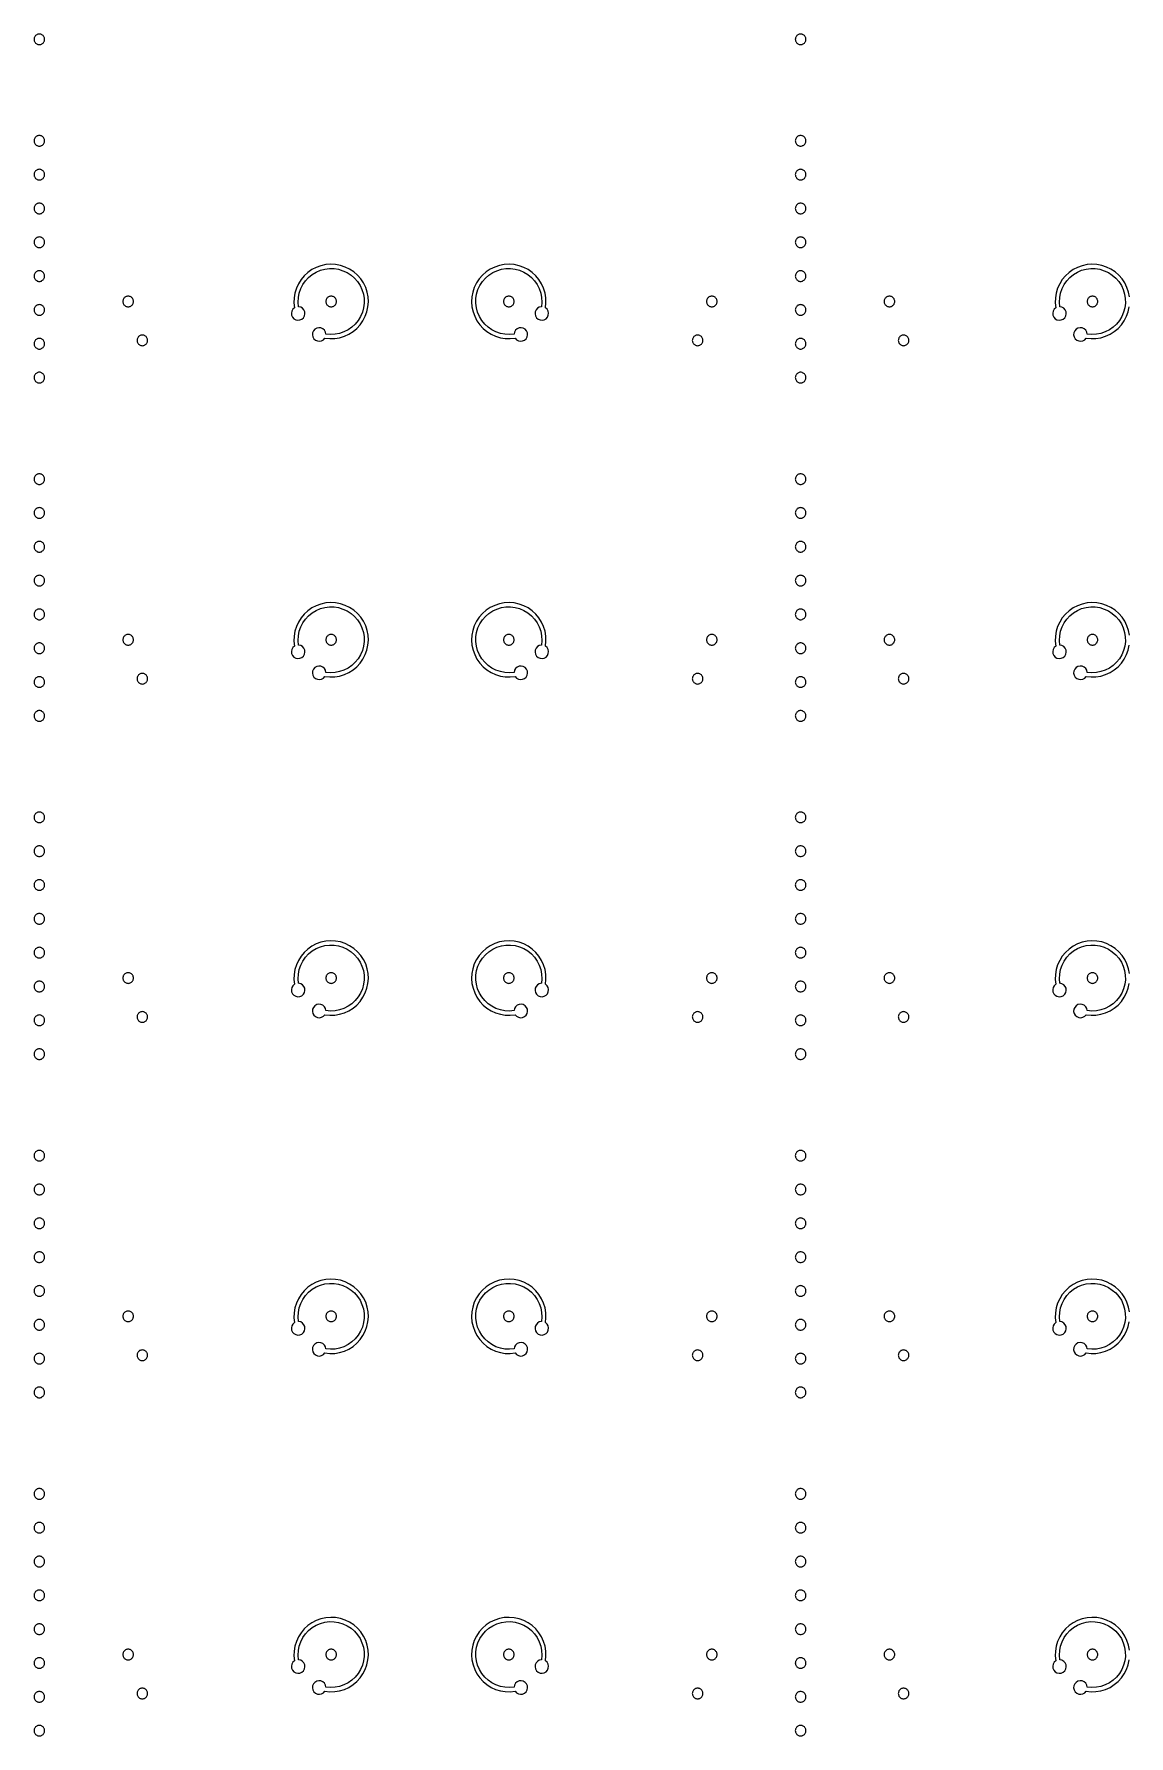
# Model space of a CAD drawing. Extents: x -100 to 100, y -100 to 100.
# Drawn here: x -5.46 to 10.04, y 0.64 to 24.75 of the extents above; entities that cross this region are included whole.
import ezdxf

# ---------------------------------------------------------------- set-up
doc = ezdxf.new("R2010")
doc.units = 0
doc.layers.add('L10', color=7, linetype='continuous')

# ---------------------------------------------------------------- blocks, each defined once
blk = doc.blocks.new('LDI_XFL94-0512-011_L10_B1')
at = {"layer": 'L10'}
for points in [[(-5.389, -53.338), (-5.399, -53.339), (-5.409, -53.341), (-5.418, -53.344), (-5.427, -53.348), (-5.435, -53.354), (-5.442, -53.36), (-5.449, -53.368), (-5.454, -53.376), (-5.459, -53.384), (-5.462, -53.394), (-5.464, -53.403), (-5.464, -53.413), (-5.464, -53.423), (-5.462, -53.433), (-5.459, -53.442), (-5.454, -53.451), (-5.449, -53.459), (-5.442, -53.466), (-5.435, -53.473), (-5.427, -53.478), (-5.418, -53.482), (-5.409, -53.486), (-5.399, -53.488), (-5.389, -53.488), (-5.379, -53.488), (-5.37, -53.486), (-5.361, -53.482), (-5.352, -53.478), (-5.344, -53.473), (-5.336, -53.466), (-5.33, -53.459), (-5.324, -53.451), (-5.32, -53.442), (-5.317, -53.433), (-5.315, -53.423), (-5.314, -53.413), (-5.315, -53.403), (-5.317, -53.394), (-5.32, -53.384), (-5.324, -53.376), (-5.33, -53.368), (-5.336, -53.36), (-5.344, -53.354), (-5.352, -53.348), (-5.361, -53.344), (-5.37, -53.341), (-5.379, -53.339), (-5.389, -53.338)], [(5.389, -53.338), (5.379, -53.339), (5.37, -53.341), (5.361, -53.344), (5.352, -53.348), (5.344, -53.354), (5.336, -53.36), (5.33, -53.368), (5.324, -53.376), (5.32, -53.384), (5.317, -53.394), (5.315, -53.403), (5.314, -53.413), (5.315, -53.423), (5.317, -53.433), (5.32, -53.442), (5.324, -53.451), (5.33, -53.459), (5.336, -53.466), (5.344, -53.473), (5.352, -53.478), (5.361, -53.482), (5.37, -53.486), (5.379, -53.488), (5.389, -53.488), (5.399, -53.488), (5.409, -53.486), (5.418, -53.482), (5.427, -53.478), (5.435, -53.473), (5.442, -53.466), (5.449, -53.459), (5.454, -53.451), (5.459, -53.442), (5.462, -53.433), (5.464, -53.423), (5.464, -53.413), (5.464, -53.403), (5.462, -53.394), (5.459, -53.384), (5.454, -53.376), (5.449, -53.368), (5.442, -53.36), (5.435, -53.354), (5.427, -53.348), (5.418, -53.344), (5.409, -53.341), (5.399, -53.339), (5.389, -53.338)], [(-5.389, -53.817), (-5.399, -53.818), (-5.409, -53.82), (-5.418, -53.823), (-5.427, -53.827), (-5.435, -53.833), (-5.442, -53.839), (-5.449, -53.847), (-5.454, -53.855), (-5.459, -53.864), (-5.462, -53.873), (-5.464, -53.882), (-5.464, -53.892), (-5.464, -53.902), (-5.462, -53.912), (-5.459, -53.921), (-5.454, -53.93), (-5.449, -53.938), (-5.442, -53.945), (-5.435, -53.952), (-5.427, -53.957), (-5.418, -53.962), (-5.409, -53.965), (-5.399, -53.967), (-5.389, -53.967), (-5.379, -53.967), (-5.37, -53.965), (-5.361, -53.962), (-5.352, -53.957), (-5.344, -53.952), (-5.336, -53.945), (-5.33, -53.938), (-5.324, -53.93), (-5.32, -53.921), (-5.317, -53.912), (-5.315, -53.902), (-5.314, -53.892), (-5.315, -53.882), (-5.317, -53.873), (-5.32, -53.864), (-5.324, -53.855), (-5.33, -53.847), (-5.336, -53.839), (-5.344, -53.833), (-5.352, -53.827), (-5.361, -53.823), (-5.37, -53.82), (-5.379, -53.818), (-5.389, -53.817)], [(5.389, -53.817), (5.379, -53.818), (5.37, -53.82), (5.361, -53.823), (5.352, -53.827), (5.344, -53.833), (5.336, -53.839), (5.33, -53.847), (5.324, -53.855), (5.32, -53.864), (5.317, -53.873), (5.315, -53.882), (5.314, -53.892), (5.315, -53.902), (5.317, -53.912), (5.32, -53.921), (5.324, -53.93), (5.33, -53.938), (5.336, -53.945), (5.344, -53.952), (5.352, -53.957), (5.361, -53.962), (5.37, -53.965), (5.379, -53.967), (5.389, -53.967), (5.399, -53.967), (5.409, -53.965), (5.418, -53.962), (5.427, -53.957), (5.435, -53.952), (5.442, -53.945), (5.449, -53.938), (5.454, -53.93), (5.459, -53.921), (5.462, -53.912), (5.464, -53.902), (5.464, -53.892), (5.464, -53.882), (5.462, -53.873), (5.459, -53.864), (5.454, -53.855), (5.449, -53.847), (5.442, -53.839), (5.435, -53.833), (5.427, -53.827), (5.418, -53.823), (5.409, -53.82), (5.399, -53.818), (5.389, -53.817)], [(-5.389, -54.296), (-5.399, -54.297), (-5.409, -54.299), (-5.418, -54.302), (-5.427, -54.306), (-5.435, -54.312), (-5.442, -54.318), (-5.449, -54.326), (-5.454, -54.334), (-5.459, -54.343), (-5.462, -54.352), (-5.464, -54.361), (-5.464, -54.371), (-5.464, -54.381), (-5.462, -54.391), (-5.459, -54.4), (-5.454, -54.409), (-5.449, -54.417), (-5.442, -54.424), (-5.435, -54.431), (-5.427, -54.436), (-5.418, -54.441), (-5.409, -54.444), (-5.399, -54.446), (-5.389, -54.446), (-5.379, -54.446), (-5.37, -54.444), (-5.361, -54.441), (-5.352, -54.436), (-5.344, -54.431), (-5.336, -54.424), (-5.33, -54.417), (-5.324, -54.409), (-5.32, -54.4), (-5.317, -54.391), (-5.315, -54.381), (-5.314, -54.371), (-5.315, -54.361), (-5.317, -54.352), (-5.32, -54.343), (-5.324, -54.334), (-5.33, -54.326), (-5.336, -54.318), (-5.344, -54.312), (-5.352, -54.306), (-5.361, -54.302), (-5.37, -54.299), (-5.379, -54.297), (-5.389, -54.296)], [(5.389, -54.296), (5.379, -54.297), (5.37, -54.299), (5.361, -54.302), (5.352, -54.306), (5.344, -54.312), (5.336, -54.318), (5.33, -54.326), (5.324, -54.334), (5.32, -54.343), (5.317, -54.352), (5.315, -54.361), (5.314, -54.371), (5.315, -54.381), (5.317, -54.391), (5.32, -54.4), (5.324, -54.409), (5.33, -54.417), (5.336, -54.424), (5.344, -54.431), (5.352, -54.436), (5.361, -54.441), (5.37, -54.444), (5.379, -54.446), (5.389, -54.446), (5.399, -54.446), (5.409, -54.444), (5.418, -54.441), (5.427, -54.436), (5.435, -54.431), (5.442, -54.424), (5.449, -54.417), (5.454, -54.409), (5.459, -54.4), (5.462, -54.391), (5.464, -54.381), (5.464, -54.371), (5.464, -54.361), (5.462, -54.352), (5.459, -54.343), (5.454, -54.334), (5.449, -54.326), (5.442, -54.318), (5.435, -54.312), (5.427, -54.306), (5.418, -54.302), (5.409, -54.299), (5.399, -54.297), (5.389, -54.296)], [(-5.389, -54.775), (-5.399, -54.776), (-5.409, -54.778), (-5.418, -54.781), (-5.427, -54.785), (-5.435, -54.791), (-5.442, -54.797), (-5.449, -54.805), (-5.454, -54.813), (-5.459, -54.822), (-5.462, -54.831), (-5.464, -54.841), (-5.464, -54.85), (-5.464, -54.86), (-5.462, -54.87), (-5.459, -54.879), (-5.454, -54.888), (-5.449, -54.896), (-5.442, -54.903), (-5.435, -54.91), (-5.427, -54.915), (-5.418, -54.92), (-5.409, -54.923), (-5.399, -54.925), (-5.389, -54.925), (-5.379, -54.925), (-5.37, -54.923), (-5.361, -54.92), (-5.352, -54.915), (-5.344, -54.91), (-5.336, -54.903), (-5.33, -54.896), (-5.324, -54.888), (-5.32, -54.879), (-5.317, -54.87), (-5.315, -54.86), (-5.314, -54.85), (-5.315, -54.841), (-5.317, -54.831), (-5.32, -54.822), (-5.324, -54.813), (-5.33, -54.805), (-5.336, -54.797), (-5.344, -54.791), (-5.352, -54.785), (-5.361, -54.781), (-5.37, -54.778), (-5.379, -54.776), (-5.389, -54.775)], [(5.389, -54.775), (5.379, -54.776), (5.37, -54.778), (5.361, -54.781), (5.352, -54.785), (5.344, -54.791), (5.336, -54.797), (5.33, -54.805), (5.324, -54.813), (5.32, -54.822), (5.317, -54.831), (5.315, -54.841), (5.314, -54.85), (5.315, -54.86), (5.317, -54.87), (5.32, -54.879), (5.324, -54.888), (5.33, -54.896), (5.336, -54.903), (5.344, -54.91), (5.352, -54.915), (5.361, -54.92), (5.37, -54.923), (5.379, -54.925), (5.389, -54.925), (5.399, -54.925), (5.409, -54.923), (5.418, -54.92), (5.427, -54.915), (5.435, -54.91), (5.442, -54.903), (5.449, -54.896), (5.454, -54.888), (5.459, -54.879), (5.462, -54.87), (5.464, -54.86), (5.464, -54.85), (5.464, -54.841), (5.462, -54.831), (5.459, -54.822), (5.454, -54.813), (5.449, -54.805), (5.442, -54.797), (5.435, -54.791), (5.427, -54.785), (5.418, -54.781), (5.409, -54.778), (5.399, -54.776), (5.389, -54.775)], [(-1.332, -56.15), (-1.338, -56.121), (-1.354, -56.095), (-1.376, -56.075), (-1.403, -56.063), (-1.433, -56.06), (-1.462, -56.066), (-1.488, -56.082), (-1.508, -56.104), (-1.52, -56.131), (-1.523, -56.161), (-1.517, -56.19), (-1.502, -56.216), (-1.479, -56.236), (-1.452, -56.248), (-1.422, -56.251), (-1.393, -56.245), (-1.367, -56.23), (-1.347, -56.208), (-1.277, -56.215), (-1.207, -56.213), (-1.138, -56.202), (-1.071, -56.182), (-1.008, -56.153), (-0.948, -56.115), (-0.894, -56.071), (-0.847, -56.019), (-0.807, -55.962), (-0.775, -55.899), (-0.751, -55.834), (-0.736, -55.765), (-0.731, -55.695), (-0.734, -55.625), (-0.747, -55.557), (-0.769, -55.49), (-0.8, -55.427), (-0.839, -55.369), (-0.885, -55.316), (-0.938, -55.27), (-0.996, -55.231), (-1.059, -55.201), (-1.125, -55.178), (-1.194, -55.165), (-1.264, -55.162), (-1.334, -55.167), (-1.402, -55.182), (-1.468, -55.206), (-1.531, -55.238), (-1.588, -55.278), (-1.639, -55.326), (-1.684, -55.379), (-1.721, -55.439), (-1.75, -55.502), (-1.771, -55.569), (-1.782, -55.639), (-1.784, -55.709), (-1.777, -55.778), (-1.799, -55.798), (-1.814, -55.824), (-1.82, -55.853), (-1.817, -55.883), (-1.805, -55.911), (-1.785, -55.933), (-1.759, -55.948), (-1.73, -55.954), (-1.7, -55.951), (-1.673, -55.939), (-1.65, -55.919), (-1.635, -55.893), (-1.629, -55.864), (-1.632, -55.834), (-1.644, -55.807), (-1.664, -55.785), (-1.689, -55.769), (-1.719, -55.763), (-1.724, -55.698), (-1.721, -55.633), (-1.709, -55.569), (-1.688, -55.507), (-1.658, -55.449), (-1.621, -55.395), (-1.577, -55.348), (-1.526, -55.306), (-1.47, -55.273), (-1.41, -55.247), (-1.347, -55.23), (-1.282, -55.222), (-1.217, -55.223), (-1.153, -55.233), (-1.09, -55.253), (-1.031, -55.28), (-0.976, -55.316), (-0.927, -55.358), (-0.884, -55.408), (-0.849, -55.462), (-0.821, -55.521), (-0.802, -55.584), (-0.792, -55.648), (-0.791, -55.714), (-0.799, -55.778), (-0.816, -55.841), (-0.842, -55.901), (-0.875, -55.957), (-0.916, -56.008), (-0.964, -56.052), (-1.018, -56.089), (-1.076, -56.119), (-1.138, -56.14), (-1.202, -56.152), (-1.267, -56.156), (-1.332, -56.15)], [(1.719, -55.763), (1.689, -55.769), (1.664, -55.785), (1.644, -55.807), (1.632, -55.834), (1.629, -55.864), (1.635, -55.893), (1.65, -55.919), (1.673, -55.939), (1.7, -55.951), (1.73, -55.954), (1.759, -55.948), (1.785, -55.933), (1.805, -55.911), (1.817, -55.883), (1.82, -55.853), (1.814, -55.824), (1.799, -55.798), (1.777, -55.778), (1.784, -55.709), (1.782, -55.639), (1.771, -55.569), (1.75, -55.502), (1.721, -55.439), (1.684, -55.379), (1.639, -55.326), (1.588, -55.278), (1.531, -55.238), (1.468, -55.206), (1.402, -55.182), (1.334, -55.167), (1.264, -55.162), (1.194, -55.165), (1.125, -55.178), (1.059, -55.201), (0.996, -55.231), (0.938, -55.27), (0.885, -55.316), (0.839, -55.369), (0.8, -55.427), (0.769, -55.49), (0.747, -55.557), (0.734, -55.625), (0.731, -55.695), (0.736, -55.765), (0.751, -55.834), (0.775, -55.899), (0.807, -55.962), (0.847, -56.019), (0.894, -56.071), (0.948, -56.115), (1.008, -56.153), (1.071, -56.182), (1.138, -56.202), (1.207, -56.213), (1.277, -56.215), (1.347, -56.208), (1.367, -56.23), (1.393, -56.245), (1.422, -56.251), (1.452, -56.248), (1.479, -56.236), (1.502, -56.216), (1.517, -56.19), (1.523, -56.161), (1.52, -56.131), (1.508, -56.104), (1.488, -56.082), (1.462, -56.066), (1.433, -56.06), (1.403, -56.063), (1.376, -56.075), (1.354, -56.095), (1.338, -56.121), (1.332, -56.15), (1.267, -56.156), (1.202, -56.152), (1.138, -56.14), (1.076, -56.119), (1.018, -56.089), (0.964, -56.052), (0.916, -56.008), (0.875, -55.957), (0.842, -55.901), (0.816, -55.841), (0.799, -55.778), (0.791, -55.714), (0.792, -55.648), (0.802, -55.584), (0.821, -55.521), (0.849, -55.462), (0.884, -55.408), (0.927, -55.358), (0.976, -55.316), (1.031, -55.28), (1.09, -55.253), (1.153, -55.233), (1.217, -55.223), (1.282, -55.222), (1.347, -55.23), (1.41, -55.247), (1.47, -55.273), (1.526, -55.306), (1.577, -55.348), (1.621, -55.395), (1.658, -55.449), (1.688, -55.507), (1.709, -55.569), (1.721, -55.633), (1.724, -55.698), (1.719, -55.763)], [(-5.389, -55.254), (-5.399, -55.255), (-5.409, -55.257), (-5.418, -55.26), (-5.427, -55.264), (-5.435, -55.27), (-5.442, -55.276), (-5.449, -55.284), (-5.454, -55.292), (-5.459, -55.301), (-5.462, -55.31), (-5.464, -55.32), (-5.464, -55.329), (-5.464, -55.339), (-5.462, -55.349), (-5.459, -55.358), (-5.454, -55.367), (-5.449, -55.375), (-5.442, -55.382), (-5.435, -55.389), (-5.427, -55.394), (-5.418, -55.399), (-5.409, -55.402), (-5.399, -55.404), (-5.389, -55.404), (-5.379, -55.404), (-5.37, -55.402), (-5.361, -55.399), (-5.352, -55.394), (-5.344, -55.389), (-5.336, -55.382), (-5.33, -55.375), (-5.324, -55.367), (-5.32, -55.358), (-5.317, -55.349), (-5.315, -55.339), (-5.314, -55.329), (-5.315, -55.32), (-5.317, -55.31), (-5.32, -55.301), (-5.324, -55.292), (-5.33, -55.284), (-5.336, -55.276), (-5.344, -55.27), (-5.352, -55.264), (-5.361, -55.26), (-5.37, -55.257), (-5.379, -55.255), (-5.389, -55.254)], [(5.389, -55.254), (5.379, -55.255), (5.37, -55.257), (5.361, -55.26), (5.352, -55.264), (5.344, -55.27), (5.336, -55.276), (5.33, -55.284), (5.324, -55.292), (5.32, -55.301), (5.317, -55.31), (5.315, -55.32), (5.314, -55.329), (5.315, -55.339), (5.317, -55.349), (5.32, -55.358), (5.324, -55.367), (5.33, -55.375), (5.336, -55.382), (5.344, -55.389), (5.352, -55.394), (5.361, -55.399), (5.37, -55.402), (5.379, -55.404), (5.389, -55.404), (5.399, -55.404), (5.409, -55.402), (5.418, -55.399), (5.427, -55.394), (5.435, -55.389), (5.442, -55.382), (5.449, -55.375), (5.454, -55.367), (5.459, -55.358), (5.462, -55.349), (5.464, -55.339), (5.464, -55.329), (5.464, -55.32), (5.462, -55.31), (5.459, -55.301), (5.454, -55.292), (5.449, -55.284), (5.442, -55.276), (5.435, -55.27), (5.427, -55.264), (5.418, -55.26), (5.409, -55.257), (5.399, -55.255), (5.389, -55.254)], [(-4.132, -55.614), (-4.142, -55.614), (-4.151, -55.616), (-4.16, -55.619), (-4.169, -55.624), (-4.177, -55.629), (-4.185, -55.636), (-4.191, -55.643), (-4.197, -55.651), (-4.201, -55.66), (-4.204, -55.669), (-4.206, -55.679), (-4.207, -55.689), (-4.206, -55.698), (-4.204, -55.708), (-4.201, -55.717), (-4.197, -55.726), (-4.191, -55.734), (-4.185, -55.742), (-4.177, -55.748), (-4.169, -55.754), (-4.16, -55.758), (-4.151, -55.761), (-4.142, -55.763), (-4.132, -55.764), (-4.122, -55.763), (-4.112, -55.761), (-4.103, -55.758), (-4.094, -55.754), (-4.086, -55.748), (-4.079, -55.742), (-4.072, -55.734), (-4.067, -55.726), (-4.062, -55.717), (-4.059, -55.708), (-4.057, -55.698), (-4.057, -55.689), (-4.057, -55.679), (-4.059, -55.669), (-4.062, -55.66), (-4.067, -55.651), (-4.072, -55.643), (-4.079, -55.636), (-4.086, -55.629), (-4.094, -55.624), (-4.103, -55.619), (-4.112, -55.616), (-4.122, -55.614), (-4.132, -55.614)], [(-1.257, -55.614), (-1.267, -55.614), (-1.277, -55.616), (-1.286, -55.619), (-1.295, -55.624), (-1.303, -55.629), (-1.311, -55.636), (-1.317, -55.643), (-1.322, -55.651), (-1.327, -55.66), (-1.33, -55.669), (-1.332, -55.679), (-1.332, -55.689), (-1.332, -55.698), (-1.33, -55.708), (-1.327, -55.717), (-1.322, -55.726), (-1.317, -55.734), (-1.311, -55.742), (-1.303, -55.748), (-1.295, -55.754), (-1.286, -55.758), (-1.277, -55.761), (-1.267, -55.763), (-1.257, -55.764), (-1.248, -55.763), (-1.238, -55.761), (-1.229, -55.758), (-1.22, -55.754), (-1.212, -55.748), (-1.204, -55.742), (-1.198, -55.734), (-1.193, -55.726), (-1.188, -55.717), (-1.185, -55.708), (-1.183, -55.698), (-1.182, -55.689), (-1.183, -55.679), (-1.185, -55.669), (-1.188, -55.66), (-1.193, -55.651), (-1.198, -55.643), (-1.204, -55.636), (-1.212, -55.629), (-1.22, -55.624), (-1.229, -55.619), (-1.238, -55.616), (-1.248, -55.614), (-1.257, -55.614)], [(1.257, -55.614), (1.248, -55.614), (1.238, -55.616), (1.229, -55.619), (1.22, -55.624), (1.212, -55.629), (1.204, -55.636), (1.198, -55.643), (1.193, -55.651), (1.188, -55.66), (1.185, -55.669), (1.183, -55.679), (1.182, -55.689), (1.183, -55.698), (1.185, -55.708), (1.188, -55.717), (1.193, -55.726), (1.198, -55.734), (1.204, -55.742), (1.212, -55.748), (1.22, -55.754), (1.229, -55.758), (1.238, -55.761), (1.248, -55.763), (1.257, -55.764), (1.267, -55.763), (1.277, -55.761), (1.286, -55.758), (1.295, -55.754), (1.303, -55.748), (1.311, -55.742), (1.317, -55.734), (1.322, -55.726), (1.327, -55.717), (1.33, -55.708), (1.332, -55.698), (1.332, -55.689), (1.332, -55.679), (1.33, -55.669), (1.327, -55.66), (1.322, -55.651), (1.317, -55.643), (1.311, -55.636), (1.303, -55.629), (1.295, -55.624), (1.286, -55.619), (1.277, -55.616), (1.267, -55.614), (1.257, -55.614)], [(4.132, -55.614), (4.122, -55.614), (4.112, -55.616), (4.103, -55.619), (4.094, -55.624), (4.086, -55.629), (4.079, -55.636), (4.072, -55.643), (4.067, -55.651), (4.062, -55.66), (4.059, -55.669), (4.057, -55.679), (4.057, -55.689), (4.057, -55.698), (4.059, -55.708), (4.062, -55.717), (4.067, -55.726), (4.072, -55.734), (4.079, -55.742), (4.086, -55.748), (4.094, -55.754), (4.103, -55.758), (4.112, -55.761), (4.122, -55.763), (4.132, -55.764), (4.142, -55.763), (4.151, -55.761), (4.16, -55.758), (4.169, -55.754), (4.177, -55.748), (4.185, -55.742), (4.191, -55.734), (4.197, -55.726), (4.201, -55.717), (4.204, -55.708), (4.206, -55.698), (4.207, -55.689), (4.206, -55.679), (4.204, -55.669), (4.201, -55.66), (4.197, -55.651), (4.191, -55.643), (4.185, -55.636), (4.177, -55.629), (4.169, -55.624), (4.16, -55.619), (4.151, -55.616), (4.142, -55.614), (4.132, -55.614)], [(6.647, -55.614), (6.637, -55.614), (6.627, -55.616), (6.618, -55.619), (6.609, -55.624), (6.601, -55.629), (6.594, -55.636), (6.587, -55.643), (6.582, -55.651), (6.577, -55.66), (6.574, -55.669), (6.572, -55.679), (6.572, -55.689), (6.572, -55.698), (6.574, -55.708), (6.577, -55.717), (6.582, -55.726), (6.587, -55.734), (6.594, -55.742), (6.601, -55.748), (6.609, -55.754), (6.618, -55.758), (6.627, -55.761), (6.637, -55.763), (6.647, -55.764), (6.656, -55.763), (6.666, -55.761), (6.675, -55.758), (6.684, -55.754), (6.692, -55.748), (6.7, -55.742), (6.706, -55.734), (6.712, -55.726), (6.716, -55.717), (6.719, -55.708), (6.721, -55.698), (6.722, -55.689), (6.721, -55.679), (6.719, -55.669), (6.716, -55.66), (6.712, -55.651), (6.706, -55.643), (6.7, -55.636), (6.692, -55.629), (6.684, -55.624), (6.675, -55.619), (6.666, -55.616), (6.656, -55.614), (6.647, -55.614)], [(9.521, -55.614), (9.511, -55.614), (9.502, -55.616), (9.492, -55.619), (9.483, -55.624), (9.475, -55.629), (9.468, -55.636), (9.461, -55.643), (9.456, -55.651), (9.452, -55.66), (9.449, -55.669), (9.447, -55.679), (9.446, -55.689), (9.447, -55.698), (9.449, -55.708), (9.452, -55.717), (9.456, -55.726), (9.461, -55.734), (9.468, -55.742), (9.475, -55.748), (9.483, -55.754), (9.492, -55.758), (9.502, -55.761), (9.511, -55.763), (9.521, -55.764), (9.531, -55.763), (9.54, -55.761), (9.55, -55.758), (9.558, -55.754), (9.567, -55.748), (9.574, -55.742), (9.58, -55.734), (9.586, -55.726), (9.59, -55.717), (9.593, -55.708), (9.595, -55.698), (9.596, -55.689), (9.595, -55.679), (9.593, -55.669), (9.59, -55.66), (9.586, -55.651), (9.58, -55.643), (9.574, -55.636), (9.567, -55.629), (9.558, -55.624), (9.55, -55.619), (9.54, -55.616), (9.531, -55.614), (9.521, -55.614)], [(-5.389, -55.733), (-5.399, -55.734), (-5.409, -55.736), (-5.418, -55.739), (-5.427, -55.743), (-5.435, -55.749), (-5.442, -55.755), (-5.449, -55.763), (-5.454, -55.771), (-5.459, -55.78), (-5.462, -55.789), (-5.464, -55.799), (-5.464, -55.808), (-5.464, -55.818), (-5.462, -55.828), (-5.459, -55.837), (-5.454, -55.846), (-5.449, -55.854), (-5.442, -55.861), (-5.435, -55.868), (-5.427, -55.873), (-5.418, -55.878), (-5.409, -55.881), (-5.399, -55.883), (-5.389, -55.883), (-5.379, -55.883), (-5.37, -55.881), (-5.361, -55.878), (-5.352, -55.873), (-5.344, -55.868), (-5.336, -55.861), (-5.33, -55.854), (-5.324, -55.846), (-5.32, -55.837), (-5.317, -55.828), (-5.315, -55.818), (-5.314, -55.808), (-5.315, -55.799), (-5.317, -55.789), (-5.32, -55.78), (-5.324, -55.771), (-5.33, -55.763), (-5.336, -55.755), (-5.344, -55.749), (-5.352, -55.743), (-5.361, -55.739), (-5.37, -55.736), (-5.379, -55.734), (-5.389, -55.733)], [(5.389, -55.733), (5.379, -55.734), (5.37, -55.736), (5.361, -55.739), (5.352, -55.743), (5.344, -55.749), (5.336, -55.755), (5.33, -55.763), (5.324, -55.771), (5.32, -55.78), (5.317, -55.789), (5.315, -55.799), (5.314, -55.808), (5.315, -55.818), (5.317, -55.828), (5.32, -55.837), (5.324, -55.846), (5.33, -55.854), (5.336, -55.861), (5.344, -55.868), (5.352, -55.873), (5.361, -55.878), (5.37, -55.881), (5.379, -55.883), (5.389, -55.883), (5.399, -55.883), (5.409, -55.881), (5.418, -55.878), (5.427, -55.873), (5.435, -55.868), (5.442, -55.861), (5.449, -55.854), (5.454, -55.846), (5.459, -55.837), (5.462, -55.828), (5.464, -55.818), (5.464, -55.808), (5.464, -55.799), (5.462, -55.789), (5.459, -55.78), (5.454, -55.771), (5.449, -55.763), (5.442, -55.755), (5.435, -55.749), (5.427, -55.743), (5.418, -55.739), (5.409, -55.736), (5.399, -55.734), (5.389, -55.733)], [(-5.389, -56.212), (-5.399, -56.213), (-5.409, -56.215), (-5.418, -56.218), (-5.427, -56.222), (-5.435, -56.228), (-5.442, -56.234), (-5.449, -56.242), (-5.454, -56.25), (-5.459, -56.259), (-5.462, -56.268), (-5.464, -56.278), (-5.464, -56.287), (-5.464, -56.297), (-5.462, -56.307), (-5.459, -56.316), (-5.454, -56.325), (-5.449, -56.333), (-5.442, -56.34), (-5.435, -56.347), (-5.427, -56.352), (-5.418, -56.357), (-5.409, -56.36), (-5.399, -56.362), (-5.389, -56.362), (-5.379, -56.362), (-5.37, -56.36), (-5.361, -56.357), (-5.352, -56.352), (-5.344, -56.347), (-5.336, -56.34), (-5.33, -56.333), (-5.324, -56.325), (-5.32, -56.316), (-5.317, -56.307), (-5.315, -56.297), (-5.314, -56.287), (-5.315, -56.278), (-5.317, -56.268), (-5.32, -56.259), (-5.324, -56.25), (-5.33, -56.242), (-5.336, -56.234), (-5.344, -56.228), (-5.352, -56.222), (-5.361, -56.218), (-5.37, -56.215), (-5.379, -56.213), (-5.389, -56.212)], [(-3.931, -56.165), (-3.941, -56.166), (-3.95, -56.168), (-3.96, -56.171), (-3.969, -56.175), (-3.977, -56.181), (-3.984, -56.187), (-3.991, -56.194), (-3.996, -56.203), (-4, -56.211), (-4.003, -56.221), (-4.005, -56.23), (-4.006, -56.24), (-4.005, -56.25), (-4.003, -56.259), (-4, -56.269), (-3.996, -56.278), (-3.991, -56.286), (-3.984, -56.293), (-3.977, -56.3), (-3.969, -56.305), (-3.96, -56.309), (-3.95, -56.313), (-3.941, -56.314), (-3.931, -56.315), (-3.921, -56.314), (-3.912, -56.313), (-3.902, -56.309), (-3.894, -56.305), (-3.885, -56.3), (-3.878, -56.293), (-3.872, -56.286), (-3.866, -56.278), (-3.862, -56.269), (-3.859, -56.259), (-3.857, -56.25), (-3.856, -56.24), (-3.857, -56.23), (-3.859, -56.221), (-3.862, -56.211), (-3.866, -56.203), (-3.872, -56.194), (-3.878, -56.187), (-3.885, -56.181), (-3.894, -56.175), (-3.902, -56.171), (-3.912, -56.168), (-3.921, -56.166), (-3.931, -56.165)], [(3.931, -56.165), (3.921, -56.166), (3.912, -56.168), (3.902, -56.171), (3.894, -56.175), (3.885, -56.181), (3.878, -56.187), (3.872, -56.194), (3.866, -56.203), (3.862, -56.211), (3.859, -56.221), (3.857, -56.23), (3.856, -56.24), (3.857, -56.25), (3.859, -56.259), (3.862, -56.269), (3.866, -56.278), (3.872, -56.286), (3.878, -56.293), (3.885, -56.3), (3.894, -56.305), (3.902, -56.309), (3.912, -56.313), (3.921, -56.314), (3.931, -56.315), (3.941, -56.314), (3.95, -56.313), (3.96, -56.309), (3.969, -56.305), (3.977, -56.3), (3.984, -56.293), (3.991, -56.286), (3.996, -56.278), (4, -56.269), (4.003, -56.259), (4.005, -56.25), (4.006, -56.24), (4.005, -56.23), (4.003, -56.221), (4, -56.211), (3.996, -56.203), (3.991, -56.194), (3.984, -56.187), (3.977, -56.181), (3.969, -56.175), (3.96, -56.171), (3.95, -56.168), (3.941, -56.166), (3.931, -56.165)], [(5.389, -56.212), (5.379, -56.213), (5.37, -56.215), (5.361, -56.218), (5.352, -56.222), (5.344, -56.228), (5.336, -56.234), (5.33, -56.242), (5.324, -56.25), (5.32, -56.259), (5.317, -56.268), (5.315, -56.278), (5.314, -56.287), (5.315, -56.297), (5.317, -56.307), (5.32, -56.316), (5.324, -56.325), (5.33, -56.333), (5.336, -56.34), (5.344, -56.347), (5.352, -56.352), (5.361, -56.357), (5.37, -56.36), (5.379, -56.362), (5.389, -56.362), (5.399, -56.362), (5.409, -56.36), (5.418, -56.357), (5.427, -56.352), (5.435, -56.347), (5.442, -56.34), (5.449, -56.333), (5.454, -56.325), (5.459, -56.316), (5.462, -56.307), (5.464, -56.297), (5.464, -56.287), (5.464, -56.278), (5.462, -56.268), (5.459, -56.259), (5.454, -56.25), (5.449, -56.242), (5.442, -56.234), (5.435, -56.228), (5.427, -56.222), (5.418, -56.218), (5.409, -56.215), (5.399, -56.213), (5.389, -56.212)], [(6.847, -56.165), (6.838, -56.166), (6.828, -56.168), (6.819, -56.171), (6.81, -56.175), (6.802, -56.181), (6.794, -56.187), (6.788, -56.194), (6.782, -56.203), (6.778, -56.211), (6.775, -56.221), (6.773, -56.23), (6.772, -56.24), (6.773, -56.25), (6.775, -56.259), (6.778, -56.269), (6.782, -56.278), (6.788, -56.286), (6.794, -56.293), (6.802, -56.3), (6.81, -56.305), (6.819, -56.309), (6.828, -56.313), (6.838, -56.314), (6.847, -56.315), (6.857, -56.314), (6.867, -56.313), (6.876, -56.309), (6.885, -56.305), (6.893, -56.3), (6.9, -56.293), (6.907, -56.286), (6.912, -56.278), (6.917, -56.269), (6.92, -56.259), (6.922, -56.25), (6.922, -56.24), (6.922, -56.23), (6.92, -56.221), (6.917, -56.211), (6.912, -56.203), (6.907, -56.194), (6.9, -56.187), (6.893, -56.181), (6.885, -56.175), (6.876, -56.171), (6.867, -56.168), (6.857, -56.166), (6.847, -56.165)], [(-5.389, -56.691), (-5.399, -56.692), (-5.409, -56.694), (-5.418, -56.697), (-5.427, -56.702), (-5.435, -56.707), (-5.442, -56.713), (-5.449, -56.721), (-5.454, -56.729), (-5.459, -56.738), (-5.462, -56.747), (-5.464, -56.757), (-5.464, -56.766), (-5.464, -56.776), (-5.462, -56.786), (-5.459, -56.795), (-5.454, -56.804), (-5.449, -56.812), (-5.442, -56.82), (-5.435, -56.826), (-5.427, -56.831), (-5.418, -56.836), (-5.409, -56.839), (-5.399, -56.841), (-5.389, -56.841), (-5.379, -56.841), (-5.37, -56.839), (-5.361, -56.836), (-5.352, -56.831), (-5.344, -56.826), (-5.336, -56.82), (-5.33, -56.812), (-5.324, -56.804), (-5.32, -56.795), (-5.317, -56.786), (-5.315, -56.776), (-5.314, -56.766), (-5.315, -56.757), (-5.317, -56.747), (-5.32, -56.738), (-5.324, -56.729), (-5.33, -56.721), (-5.336, -56.713), (-5.344, -56.707), (-5.352, -56.702), (-5.361, -56.697), (-5.37, -56.694), (-5.379, -56.692), (-5.389, -56.691)], [(5.389, -56.691), (5.379, -56.692), (5.37, -56.694), (5.361, -56.697), (5.352, -56.702), (5.344, -56.707), (5.336, -56.713), (5.33, -56.721), (5.324, -56.729), (5.32, -56.738), (5.317, -56.747), (5.315, -56.757), (5.314, -56.766), (5.315, -56.776), (5.317, -56.786), (5.32, -56.795), (5.324, -56.804), (5.33, -56.812), (5.336, -56.82), (5.344, -56.826), (5.352, -56.831), (5.361, -56.836), (5.37, -56.839), (5.379, -56.841), (5.389, -56.841), (5.399, -56.841), (5.409, -56.839), (5.418, -56.836), (5.427, -56.831), (5.435, -56.826), (5.442, -56.82), (5.449, -56.812), (5.454, -56.804), (5.459, -56.795), (5.462, -56.786), (5.464, -56.776), (5.464, -56.766), (5.464, -56.757), (5.462, -56.747), (5.459, -56.738), (5.454, -56.729), (5.449, -56.721), (5.442, -56.713), (5.435, -56.707), (5.427, -56.702), (5.418, -56.697), (5.409, -56.694), (5.399, -56.692), (5.389, -56.691)]]:
    blk.add_lwpolyline(points, close=True, dxfattribs=at)
blk.add_lwpolyline([(10.044, -55.625), (10.031, -55.557), (10.009, -55.49), (9.978, -55.427), (9.94, -55.369), (9.894, -55.316), (9.841, -55.27), (9.783, -55.231), (9.72, -55.201), (9.653, -55.178), (9.584, -55.165), (9.514, -55.162), (9.444, -55.167), (9.376, -55.182), (9.31, -55.206), (9.248, -55.238), (9.191, -55.278), (9.139, -55.326), (9.094, -55.379), (9.057, -55.439), (9.028, -55.502), (9.008, -55.569), (8.996, -55.639), (8.994, -55.709), (9.002, -55.778), (8.979, -55.798), (8.964, -55.824), (8.958, -55.853), (8.961, -55.883), (8.973, -55.911), (8.993, -55.933), (9.019, -55.948), (9.049, -55.954), (9.078, -55.951), (9.106, -55.939), (9.128, -55.919), (9.143, -55.893), (9.15, -55.864), (9.147, -55.834), (9.135, -55.807), (9.115, -55.785), (9.089, -55.769), (9.06, -55.763), (9.054, -55.698), (9.057, -55.633), (9.07, -55.569), (9.091, -55.507), (9.12, -55.449), (9.157, -55.395), (9.202, -55.348), (9.252, -55.306), (9.308, -55.273), (9.368, -55.247), (9.431, -55.23), (9.496, -55.222), (9.561, -55.223), (9.626, -55.233), (9.688, -55.253), (9.747, -55.28), (9.802, -55.316), (9.851, -55.358), (9.894, -55.408), (9.93, -55.462), (9.957, -55.521), (9.976, -55.584), (9.986, -55.648), (9.987, -55.714), (9.979, -55.778), (9.962, -55.841), (9.937, -55.901), (9.903, -55.957), (9.862, -56.008), (9.814, -56.052), (9.761, -56.089), (9.703, -56.119), (9.641, -56.14), (9.577, -56.152), (9.512, -56.156), (9.447, -56.15), (9.447, -56.15), (9.44, -56.121), (9.425, -56.095), (9.403, -56.075), (9.375, -56.063), (9.345, -56.06), (9.316, -56.066), (9.29, -56.082), (9.27, -56.104), (9.258, -56.131), (9.255, -56.161), (9.262, -56.19), (9.277, -56.216), (9.299, -56.236), (9.326, -56.248), (9.356, -56.251), (9.385, -56.245), (9.411, -56.23), (9.431, -56.208), (9.501, -56.215), (9.571, -56.213), (9.64, -56.202), (9.707, -56.182), (9.771, -56.153), (9.83, -56.115), (9.884, -56.071), (9.931, -56.019), (9.972, -55.962), (10.004, -55.899), (10.028, -55.834), (10.042, -55.765)], dxfattribs=at)

msp = doc.modelspace()

# ---------------------------------------------------------------- block references
at = {"layer": 'L10'}
for p in [(0, 81.437), (0, 76.647), (0, 71.856), (0, 67.066), (0, 62.275), (0, 57.485)]:
    msp.add_blockref('LDI_XFL94-0512-011_L10_B1', p, dxfattribs=at)

doc.saveas('drawing.dxf')
